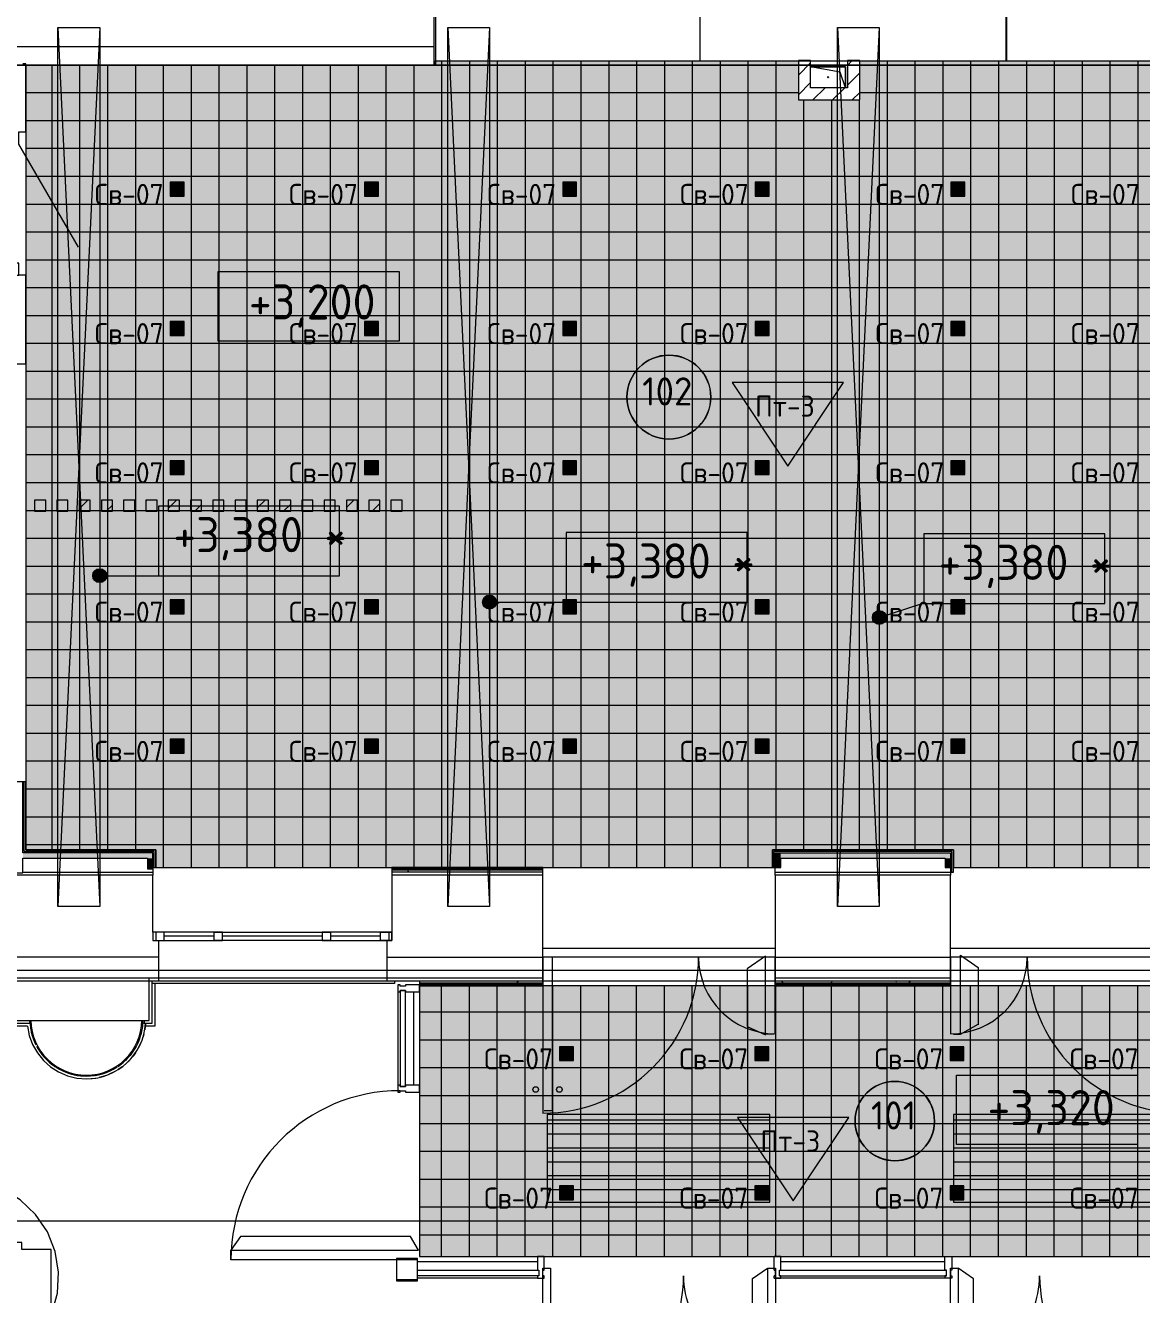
# Model space of a CAD drawing. Header units: millimetres. Extents: x -13069 to 207500, y -71366 to 56785.
# Drawn here: x 137487 to 145505, y 1443 to 10559 of the extents above; entities that cross this region are included whole.
import ezdxf

# ---------------------------------------------------------------- set-up
doc = ezdxf.new("R2010")
doc.units = ezdxf.units.MM
for name, color, linetype, true_color in [('PDF _зоны-номер помещения', 7, 'Continuous', 0xffffff), ('PDF _Ригели', 7, 'Continuous', 0x959595), ('PDF _светильники', 7, 'Continuous', 0xffffff)]:
    doc.layers.add(name, color=color, linetype=linetype, true_color=true_color)
for name, color, linetype in [('PDF _Подложка без мебели', 7, 'Continuous'), ('PDF _Потолки - марка', 7, 'Continuous'), ('PDF _Текст', 7, 'Continuous')]:
    doc.layers.add(name, color=color, linetype=linetype)
doc.layers.add('PDF _Потолки', color=7, linetype='Continuous', lineweight=5, true_color=0x535353)
doc.styles.add('PDF GOST Common', font='GOST_Common.ttf')

msp = doc.modelspace()

# ---------------------------------------------------------------- hatches: boundary and pattern name
at = {"layer": 'PDF _Потолки', "true_color": 0xffffff, "transparency": 33554559}
msp.add_hatch(color=7, dxfattribs=at).paths.add_polyline_path([(140432.121, 10273.342), (140432.121, 10303.543), (143039.024, 10303.543), (143039.024, 10023.043), (143480.021, 10023.043), (143480.021, 10303.543), (146474.62, 10303.543), (146474.62, 10273.342), (148814.024, 10273.342), (148814.024, 4636.645), (148612.223, 4636.645), (148612.223, 4511.645), (144152.623, 4511.645), (144152.623, 4636.645), (142852.421, 4636.645), (142852.421, 4511.645), (138423.423, 4511.645), (138423.423, 4636.645), (137489.521, 4636.645), (137489.521, 10273.342)])
at = {"layer": 'PDF _Ригели', "transparency": 33554559}
for points in [[(138070.622, 6606.442), (138055.921, 6571.041), (138020.622, 6556.442), (137985.221, 6571.041), (137970.622, 6606.442), (137985.221, 6641.842), (138020.622, 6656.442), (138055.921, 6641.842)], [(140870.622, 6417.044), (140855.925, 6381.741), (140820.622, 6367.044), (140785.221, 6381.741), (140770.622, 6417.044), (140785.221, 6452.441), (140820.622, 6467.044), (140855.925, 6452.441)], [(143670.622, 6305.642), (143655.925, 6270.342), (143620.622, 6255.642), (143585.221, 6270.342), (143570.622, 6305.642), (143585.221, 6341.043), (143620.622, 6355.642), (143655.925, 6341.043)]]:
    msp.add_hatch(color=256, dxfattribs=at).paths.add_polyline_path(points)

# ---------------------------------------------------------------- linework, layer by layer
at = {"layer": 'PDF _зоны-номер помещения', "color": 7, "lineweight": 13}
msp.add_lwpolyline([(142410.221, 7889.141, 0.41421658), (142109.019, 8190.341, 0.41415851), (141807.92, 7889.141, 0.41415857), (142109.019, 7587.942, 0.41421644), (142410.221, 7889.141)], format="xyb", dxfattribs=at)
msp.add_lwpolyline([(143731.822, 2974.945, 0.41418321), (143446.623, 2689.739, 0.41431611), (143731.822, 2404.54, 0.41444456), (144017.021, 2689.739, 0.41431168)], format="xyb", close=True, dxfattribs=at)
at = {"layer": 'PDF _зоны-номер помещения', "color": 7, "lineweight": 0}
for centre, radius in [((142109.073, 7889.13), 301.149), ((143731.819, 2689.724), 285.201)]:
    msp.add_circle(centre, radius, dxfattribs=at)
at = {"layer": 'PDF _Подложка без мебели', "lineweight": 18}
for points in [[(144531.62, 10783.541), (142332.023, 10783.541), (142332.023, 10303.543), (144531.62, 10303.543), (144531.62, 10783.541), (144534.623, 10783.541), (144534.623, 10848.541), (142332.121, 10848.541), (142332.121, 10783.541)], [(140432.023, 10783.541), (140432.023, 10273.541), (140422.02, 10273.541), (140422.02, 10403.543), (140422.02, 10783.541)], [(144534.623, 10783.541), (144534.623, 10303.543), (144531.62, 10303.543)], [(140422.02, 10403.543), (134220.021, 10403.543)], [(137867.521, 8965.243), (137439.521, 9706.542), (137439.521, 9793.542), (137489.521, 9793.542), (137489.521, 10283.541), (137469.523, 10283.541)], [(143377.024, 10111.041), (143377.024, 10261.041), (143127.024, 10261.041)], [(137399.522, 8763.543), (137319.523, 8763.543), (137319.523, 8126.843), (137489.521, 8126.843), (137489.521, 8763.543), (137439.521, 8763.543), (137439.521, 8850.543), (137399.522, 8850.543), (137399.522, 8763.543), (137439.521, 8763.543)], [(137712.721, 7137.643), (137723.722, 7148.641)], [(137872.721, 7085.443), (137935.823, 7148.641)], [(138068.022, 7068.643), (138112.721, 7113.342)], [(138352.723, 7141.241), (138360.121, 7148.641)], [(138512.721, 7089.044), (138572.221, 7148.641)], [(138704.423, 7068.643), (138752.723, 7116.943)], [(138992.723, 7144.842), (138996.522, 7148.641)], [(139152.723, 7092.642), (139208.622, 7148.641)], [(139340.821, 7068.643), (139392.723, 7120.541)], [(139632.722, 7148.443), (139632.92, 7148.641)], [(139792.723, 7096.243), (139845.024, 7148.641)], [(139977.22, 7068.643), (140032.719, 7124.142)], [(140189.323, 7068.643), (140192.723, 7072.042)], [(138423.423, 4511.645), (138423.423, 4636.645), (137489.521, 4636.645), (137489.521, 5126.843), (137319.523, 5126.843), (137319.523, 4476.641), (137319.523, 4471.844), (137469.523, 4471.844), (137469.523, 4476.641), (137469.523, 4576.641), (138363.423, 4576.641), (138363.423, 4500.64), (138403.422, 4500.64), (138403.422, 4476.641)], [(138403.422, 4500.64), (138403.422, 4616.644), (137469.523, 4616.644), (137469.523, 5126.843)], [(138412.422, 4511.645), (138412.422, 4625.64), (137478.523, 4625.64), (137478.523, 5126.843)], [(142872.422, 4456.64), (142872.422, 4476.641), (144152.623, 4476.641), (144152.623, 4636.645), (142852.421, 4636.645), (142852.421, 4511.645), (142912.425, 4511.645), (142912.425, 4576.641), (144092.619, 4576.641), (144092.619, 4511.645), (144132.621, 4511.645)], [(144141.624, 4476.641), (144141.624, 4625.64), (142863.42, 4625.64), (142863.42, 4511.645)], [(142872.422, 4476.641), (142872.422, 4511.645), (142872.422, 4616.644), (144132.621, 4616.644), (144132.621, 4456.64)], [(137469.523, 4476.641), (138403.422, 4476.641), (138403.422, 4456.64), (137253.523, 4456.64)], [(138403.422, 4511.645), (138423.423, 4511.645), (140118.425, 4511.645)], [(140083.421, 3986.645), (140083.421, 3866.644), (141202.421, 3866.644), (141202.421, 4456.64), (141202.421, 4511.645), (140118.425, 4511.645), (140118.425, 4456.64)], [(141202.421, 4500.64), (140118.425, 4500.64)], [(141202.421, 4491.644), (140118.425, 4491.644)], [(141202.421, 4476.641), (140118.425, 4476.641)], [(140239.622, 4479.742), (140232.719, 4491.644)], [(138403.422, 4046.643), (138403.422, 3986.645), (138483.421, 3986.645), (138483.421, 4046.643), (138403.422, 4046.643), (138403.422, 4456.64)], [(141202.421, 4456.64), (140118.425, 4456.64), (140118.425, 4046.643), (140038.42, 4046.643), (139678.422, 4046.643), (139618.421, 4046.643), (139618.421, 3986.645), (139678.422, 3986.645), (139618.421, 3986.645), (138903.422, 3986.645), (138903.422, 4046.643), (138843.421, 4046.643), (138483.421, 4046.643), (138403.422, 4046.643), (138403.422, 3986.645), (138483.421, 3986.645), (138843.421, 3986.645), (138843.421, 4046.643), (138903.422, 4046.643), (139618.421, 4046.643), (139678.422, 4046.643), (139678.422, 3986.645), (140038.42, 3986.645), (140118.425, 3986.645), (140038.42, 3986.645), (140038.42, 4046.643), (140118.425, 4046.643), (140118.425, 3986.645), (140118.425, 4046.643)], [(138423.423, 4046.643), (138423.423, 3986.645)], [(138843.421, 4016.644), (138483.421, 4016.644)], [(139618.421, 4016.644), (138903.422, 4016.644)], [(140038.42, 4016.644), (139678.422, 4016.644)], [(140098.423, 4046.643), (140098.423, 3986.645)], [(138443.421, 3986.645), (138443.421, 3866.644), (137218.522, 3866.644)], [(141202.421, 3931.64), (142872.422, 3931.64)], [(144132.621, 3931.64), (145802.623, 3931.64)], [(138443.421, 3866.644), (138443.421, 3696.643), (140083.421, 3696.643), (140318.022, 3696.643), (141202.421, 3696.643), (142872.422, 3696.643), (144132.621, 3696.643), (145802.623, 3696.643), (146438.023, 3696.643), (146937.223, 3696.643), (148577.22, 3696.643), (148664.524, 3696.643), (148664.524, 3411.84), (148683.622, 3411.84)], [(140083.421, 3866.644), (140083.421, 3696.643)], [(140318.022, 3696.643), (140318.022, 3661.645), (141202.421, 3661.645), (141202.421, 3866.644)], [(141212.425, 2766.644), (141272.422, 2766.644), (141272.422, 3866.644)], [(142862.425, 3314.141), (142802.421, 3314.141), (142802.421, 3873.541), (142672.422, 3783.843), (142672.422, 3370.043), (142802.421, 3309.442)], [(142872.422, 3866.644), (142872.422, 3661.645), (144132.621, 3661.645), (144132.621, 3866.644)], [(144152.421, 3314.141), (144202.623, 3314.141), (144202.623, 3880.34), (144331.224, 3791.644), (144331.224, 3381.64)], [(141202.421, 3716.644), (140083.421, 3716.644), (138443.421, 3716.644), (137366.322, 3716.644), (137218.522, 3716.644), (135578.523, 3716.644), (135577.522, 3716.644), (134413.52, 3716.644), (132773.521, 3716.644), (132772.523, 3716.644), (131618.522, 3716.644), (129958.522, 3716.644), (129957.521, 3716.644), (128848.521, 3716.644), (127208.522, 3716.644), (127207.521, 3716.644), (126807.621, 3716.644)], [(137501.921, 3371.844), (137346.321, 3371.844), (137346.321, 3666.644)], [(137386.323, 3696.643), (138377.021, 3696.643), (138397.023, 3696.643), (138443.421, 3696.643)], [(138340.123, 3411.84), (138340.123, 3391.845), (138397.023, 3391.845), (138397.023, 3696.643)], [(138417.021, 3676.641), (138417.021, 3371.844), (138347.822, 3371.844)], [(140137.022, 3696.643), (140137.022, 3676.641), (138397.023, 3676.641)], [(140161.021, 3617.84), (140178.019, 3617.84), (140178.019, 3627.844), (140218.022, 3627.844), (140178.019, 3627.844), (140178.019, 2937.841), (140218.022, 2937.841), (140218.022, 3627.844), (140218.022, 3617.84), (140318.022, 3617.84), (140318.022, 3667.84), (140218.022, 3667.84), (140218.022, 3657.842), (140178.019, 3657.842), (140178.019, 3667.84), (140161.021, 3667.84), (140161.021, 3617.84), (140161.021, 2947.845), (140161.021, 2897.845), (140178.019, 2897.845), (140178.019, 2907.842), (140218.022, 2907.842), (140218.022, 2897.845), (140318.022, 2897.845), (140318.022, 2947.845), (140218.022, 2947.845), (140218.022, 2937.841), (140178.019, 2937.841), (140178.019, 2947.845), (140161.021, 2947.845)], [(140318.022, 3681.64), (141202.421, 3681.64)], [(140318.022, 3672.644), (141202.421, 3672.644)], [(141025.419, 3696.643), (141016.819, 3681.64)], [(144132.621, 3716.644), (142872.422, 3716.644)], [(142872.422, 3681.64), (144132.621, 3681.64)], [(142872.422, 3672.644), (144132.621, 3672.644)], [(142927.323, 3685.144), (142920.719, 3696.643)], [(142927.323, 3685.144), (142927.323, 3685.144)], [(143281.419, 3681.64), (143276.121, 3690.643)], [(143746.421, 3688.842), (143742.021, 3696.643)], [(143841.124, 3696.643), (143832.42, 3681.64)], [(140278.019, 2947.845), (140278.019, 3617.84)], [(140318.022, 3617.84), (140318.022, 2947.845)], [(144202.623, 3314.141), (144331.224, 3385.443)], [(137501.921, 3371.643), (137515.022, 3304.04), (137538.923, 3239.343), (137572.923, 3179.241), (137616.221, 3125.543), (137667.521, 3079.443), (137725.721, 3042.34), (137789.122, 3015.045), (137856.123, 2998.443), (137924.922, 2992.84), (137993.721, 2998.443)], [(138337.123, 3312.841), (138334.822, 3304.04), (138326.222, 3276.843)], [(138314.222, 3246.545), (138310.923, 3239.343), (138297.322, 3212.542)], [(138237.522, 3129.644), (138233.622, 3125.543), (138209.721, 3102.142)], [(138280.723, 3184.942), (138276.921, 3179.241), (138258.223, 3153.845)], [(138062.822, 3015.74), (138060.621, 3015.045), (138017.723, 3003.045)], [(138127.021, 3043.945), (138124.021, 3042.34), (138089.021, 3025.744)], [(138185.823, 3082.244), (138182.222, 3079.443), (138152.922, 3059.143)], [(140318.022, 2897.845), (140318.022, 1717.84), (141164.219, 1717.84)], [(141233.622, 2697.845), (142833.622, 2697.845)], [(144152.623, 2697.845), (145752.623, 2697.845)], [(141233.622, 2597.845), (142833.622, 2597.845)], [(144152.623, 2597.845), (145752.623, 2597.845)], [(141233.622, 2497.845), (142833.622, 2497.845)], [(144152.623, 2497.845), (145752.623, 2497.845)], [(141233.622, 2397.845), (142833.622, 2397.845)], [(144152.623, 2397.845), (145752.623, 2397.845)], [(141233.622, 2297.845), (142833.622, 2297.845)], [(144152.623, 2297.845), (145752.623, 2297.845)], [(141233.622, 2197.845), (142833.622, 2197.845)], [(144152.623, 2197.845), (145752.623, 2197.845)], [(140178.019, 1692.84), (138963.023, 1692.84), (138963.023, 1762.841), (140309.922, 1762.841), (140252.922, 1861.541), (139031.123, 1861.541), (138963.023, 1762.841)], [(141164.219, 1560.839), (141214.219, 1560.839), (141214.219, 1577.844), (141204.222, 1577.844), (141204.222, 1617.84), (141214.219, 1617.84), (141214.219, 1717.84), (141164.219, 1717.84), (141164.219, 1617.84), (141174.223, 1617.84), (141174.223, 1577.844), (141164.219, 1577.844), (140303.019, 1577.844), (140303.019, 1617.84), (141164.219, 1617.84)], [(141164.219, 1677.844), (140303.019, 1677.844)], [(141153.019, 1717.84), (142803.019, 1717.84)], [(142874.223, 1577.844), (142864.219, 1577.844), (142874.223, 1577.844), (142874.223, 1617.84), (142864.219, 1617.84), (142864.219, 1717.84), (144092.124, 1717.84)], [(142904.222, 1577.844), (142904.222, 1617.84), (144102.122, 1617.84), (144092.124, 1617.84), (144092.124, 1717.84), (144142.124, 1717.84), (144142.124, 1617.84), (144132.121, 1617.84), (144132.121, 1577.844), (144142.124, 1577.844), (144142.124, 1560.839), (144092.124, 1560.839), (142864.219, 1560.839), (142864.219, 1577.844)], [(142904.222, 1617.84), (142914.219, 1617.84), (142914.219, 1717.84), (142864.219, 1717.84)], [(144092.124, 1677.844), (142914.219, 1677.844)], [(143953.019, 1717.84), (145603.019, 1717.84)], [(141164.219, 1577.844), (141164.219, 1560.839), (140303.019, 1560.839)], [(142864.219, 1560.839), (142914.219, 1560.839), (142914.219, 1577.844), (142904.222, 1577.844), (144102.122, 1577.844), (144102.122, 1617.84)], [(142864.219, 1617.84), (142874.223, 1617.84)], [(144102.122, 1577.844), (144092.124, 1577.844), (144092.124, 1560.839)], [(144295.921, 1047.845), (144295.921, 1557.842), (144187.12, 1632.842)]]:
    msp.add_lwpolyline(points, dxfattribs=at)
for points in [[(107330.522, 10273.342, -0.41418881), (106930.522, 9873.342, -0.41428191), (106530.522, 10273.342, -0.4142791), (106930.522, 10673.342, -0.414186), (107330.522, 10273.342), (174981.919, 10273.342), (108862.323, 10273.342)], [(107330.522, 3773.339, -0.414186), (106930.522, 3373.339, -0.4142791), (106530.522, 3773.339, -0.41428472), (106930.522, 4173.339, -0.41419163), (107330.522, 3773.339), (169026.622, 3773.339)], [(137366.322, 3716.644), (137366.322, 3391.845), (137520.222, 3391.845, -0.01134737), (137519.422, 3411.84, 0.02513406), (137522.023, 3372.741)], [(137520.222, 3391.845, 0.05862725), (137537.623, 3298.144, 0.040516), (137562.422, 3236.541)], [(137526.02, 3411.84, 0.40944962), (137924.922, 3019.439, 0.40950229), (138323.722, 3411.84)], [(137924.922, 2992.84, 0.39599131), (138349.623, 3391.845, -0.01146902), (138347.822, 3371.643), (138344.023, 3344.842)], [(138340.123, 3391.845), (138329.521, 3391.845, -0.05779388), (138312.321, 3298.443, -0.12965956), (138202.522, 3122.741)], [(137567.323, 3227.142, 0.0432065), (137605.723, 3168.243, 0.04125102), (137652.122, 3118.243, 0.03363172), (137697.621, 3082.44, 0.04068207), (137756.523, 3049.444, 0.10740407), (137924.922, 3012.841, 0.14730314), (138148.423, 3080.041)], [(107330.522, 1973.339, -0.414186), (106930.522, 1573.339, -0.4142791), (106530.522, 1973.339, -0.41428472), (106930.522, 2373.339, -0.41419163), (107330.522, 1973.339), (169345.121, 1973.339)], [(141204.222, 567.84, 0.41420788), (142214.219, 1577.844, 0.4142567), (142854.222, 937.841, 0.00726365), (142874.223, 938.14), (142818.022, 937.841), (142709.721, 1016.54), (142709.721, 1558.642), (142818.522, 1633.642)], [(144132.121, 937.841, 0.41426027), (144772.123, 1577.844, 0.41420788), (145782.121, 567.84, 0.00755124), (145802.122, 568.041), (145747.123, 568.041)]]:
    msp.add_lwpolyline(points, format="xyb", dxfattribs=at)
for points in [[(143127.024, 10306.042), (143039.024, 10306.042), (143039.024, 10023.043), (143480.021, 10023.043), (143480.021, 10306.042), (143392.021, 10306.042), (143392.021, 10111.041), (143127.024, 10111.041)], [(143339.524, 10223.541), (143127.024, 10261.041), (143377.024, 10261.041), (143377.024, 10111.041)], [(137632.722, 7148.641), (137552.723, 7148.641), (137552.723, 7068.643), (137632.722, 7068.643)], [(137792.723, 7148.641), (137712.721, 7148.641), (137712.721, 7068.643), (137792.723, 7068.643)], [(137952.723, 7148.641), (137872.721, 7148.641), (137872.721, 7068.643), (137952.723, 7068.643)], [(138112.721, 7148.641), (138032.722, 7148.641), (138032.722, 7068.643), (138112.721, 7068.643)], [(138272.721, 7148.641), (138192.723, 7148.641), (138192.723, 7068.643), (138272.721, 7068.643)], [(138432.722, 7148.641), (138352.723, 7148.641), (138352.723, 7068.643), (138432.722, 7068.643)], [(138592.723, 7148.641), (138512.721, 7148.641), (138512.721, 7068.643), (138592.723, 7068.643)], [(138752.723, 7148.641), (138672.721, 7148.641), (138672.721, 7068.643), (138752.723, 7068.643)], [(138912.721, 7148.641), (138832.722, 7148.641), (138832.722, 7068.643), (138912.721, 7068.643)], [(139072.721, 7148.641), (138992.723, 7148.641), (138992.723, 7068.643), (139072.721, 7068.643)], [(139232.722, 7148.641), (139152.723, 7148.641), (139152.723, 7068.643), (139232.722, 7068.643)], [(139392.723, 7148.641), (139312.721, 7148.641), (139312.721, 7068.643), (139392.723, 7068.643)], [(139552.723, 7148.641), (139472.721, 7148.641), (139472.721, 7068.643), (139552.723, 7068.643)], [(139712.721, 7148.641), (139632.722, 7148.641), (139632.722, 7068.643), (139712.721, 7068.643)], [(139872.721, 7148.641), (139792.723, 7148.641), (139792.723, 7068.643), (139872.721, 7068.643)], [(140032.719, 7148.641), (139952.72, 7148.641), (139952.72, 7068.643), (140032.719, 7068.643)], [(140192.723, 7148.641), (140112.724, 7148.641), (140112.724, 7068.643), (140192.723, 7068.643)], [(142872.422, 4456.64), (142872.422, 3866.644), (144132.621, 3866.644), (144132.621, 4456.64)], [(138903.422, 3986.645), (138843.421, 3986.645)], [(138377.021, 3716.845), (137386.323, 3716.845), (137386.323, 3411.84), (137526.02, 3411.84), (138323.722, 3411.84), (138377.021, 3411.84)], [(142833.622, 2736.144), (141233.622, 2736.144), (141233.622, 2106.14), (142833.622, 2106.14)], [(145752.623, 2736.144), (144152.623, 2736.144), (144152.623, 2106.14), (145752.623, 2106.14)], [(140153.019, 1552.844), (140303.019, 1552.844), (140303.019, 1702.844), (140153.019, 1702.844)], [(140153.019, 1692.84), (140153.019, 1542.84), (140303.019, 1542.84), (140303.019, 1692.84)], [(141204.222, 567.84), (141204.222, 1632.842), (141259.22, 1632.842), (141259.22, 567.84)], [(142819.224, 1632.842), (142874.223, 1632.842), (142874.223, 938.14), (142819.224, 938.14)], [(144132.121, 937.841), (144132.121, 1632.842), (144187.12, 1632.842), (144187.12, 937.841)]]:
    msp.add_lwpolyline(points, close=True, dxfattribs=at)
at = {"layer": 'PDF _Подложка без мебели', "color": 250, "lineweight": 18, "true_color": 0x353535}
for points in [[(143392.021, 10271.343), (143424.321, 10303.543)], [(143039.024, 10201.141), (143127.024, 10289.141)], [(143392.021, 10129.943), (143480.021, 10217.941)], [(143039.024, 10059.741), (143127.024, 10147.741)], [(143143.724, 10023.043), (143231.724, 10111.041)], [(143285.124, 10023.043), (143373.124, 10111.041)], [(143426.524, 10023.043), (143480.021, 10076.544)]]:
    msp.add_lwpolyline(points, dxfattribs=at)
at = {"layer": 'PDF _Подложка без мебели', "lineweight": 18}
for points in [[(143254.521, 10186.041, 0.41985991), (143252.024, 10188.543, 0.42027159), (143249.522, 10186.041, 0.42007359), (143252.024, 10183.541, 0.4196624)], [(142322.422, 3866.644, 0.41420537), (142872.422, 3316.644), (142872.422, 3866.644), (141202.421, 3866.644), (141202.421, 2746.643, 0.41424297)], [(144682.621, 3866.644, 0.41424297), (145802.623, 2746.643), (145802.623, 3866.644), (144132.621, 3866.644), (144132.621, 3316.644, 0.41420537)]]:
    msp.add_lwpolyline(points, format="xyb", close=True, dxfattribs=at)
at = {"layer": 'PDF _Подложка без мебели', "color": 251, "lineweight": 18, "true_color": 0x4c4c4c}
msp.add_lwpolyline([(137677.021, 1307.745), (137717.421, 1453.643), (137725.523, 1604.742), (137701.02, 1754.04), (137645.021, 1894.641), (137560.023, 2019.842), (137450.123, 2123.944), (137320.521, 2201.94), (137177.021, 2250.244), (137026.622, 2266.644), (136887.422, 2252.642), (136753.822, 2211.242), (136631.123, 2144.244), (136524.223, 2054.04), (136437.321, 1944.439), (136374.021, 1819.842)], dxfattribs=at)
at = {"layer": 'PDF _Подложка без мебели', "color": 250, "lineweight": 18, "true_color": 0x252525}
msp.add_lwpolyline([(136701.222, 1366.644), (136701.222, 1266.644), (137212.422, 1266.644), (137212.422, 1316.644), (137462.422, 1316.644), (137462.422, 1366.644), (137672.422, 1366.644), (137672.422, 1766.644), (137462.422, 1766.644), (137462.422, 1816.644), (137212.422, 1816.644), (137212.422, 1866.644), (136701.222, 1866.644), (136701.222, 1766.644), (136831.221, 1766.644), (136831.221, 1366.644)], close=True, dxfattribs=at)
at = {"layer": 'PDF _Подложка без мебели', "lineweight": 18}
for centre in [(141152.492, 2916.514), (141322.494, 2916.514)]:
    msp.add_circle(centre, 19.93, dxfattribs=at)
for centre, radius, start, end in [((137939.505, 3417.225), 390.855, 353.4649845, 359.2106843), ((137965.283, 3428.222), 447.047, 191.8861941, 195.6082539), ((137884.628, 3428.204), 446.978, 344.3916493, 348.114286), ((137916.606, 3415.539), 396.812, 201.0294137, 205.2550413), ((137914.784, 3411.452), 393.259, 210.148607, 214.4050734), ((137933.912, 3412.219), 394.639, 325.5971121, 329.8389253), ((137881.776, 3436.002), 452.098, 335.1820103, 338.8858474), ((137919.648, 3415.108), 399.449, 219.7019487, 223.8576877), ((137936.978, 3435.505), 426.423, 229.2134909, 233.0457192), ((137928.905, 3413.627), 399.332, 304.0193125, 313.0144086), ((137912.866, 3435.503), 426.42, 306.9544016, 310.7866405), ((137930.76, 3413.173), 397.702, 316.2868931, 320.4512311), ((137943.054, 3451.936), 443.71, 238.5914732, 242.1722164), ((137907.329, 3371.549), 355.545, 247.5963656, 251.7731496), ((137923.031, 3414.144), 401.05, 257.8061706, 260.9030419), ((137933.08, 3380.217), 366.543, 278.9529004, 282.3409152), ((137942.52, 3371.533), 355.528, 288.226666, 292.4036653), ((137924.855, 3418.551), 405.754, 297.772865, 301.675958), ((140178.056, 1692.809), 1215.033, 90.0017415, 179.9985461)]:
    msp.add_arc(centre, radius, start, end, dxfattribs=at)
for points in [[(143249.522, 10186.041), (143249.522, 10187.142), (143250.322, 10188.143), (143251.42, 10188.442)], [(143252.024, 10183.541), (143251.121, 10183.541), (143250.322, 10183.941), (143249.925, 10184.741)], [(143252.72, 10188.442), (143253.819, 10188.143), (143254.521, 10187.142), (143254.521, 10186.041)], [(143254.521, 10186.041), (143254.521, 10185.543), (143254.423, 10185.144), (143254.222, 10184.741)]]:
    msp.add_open_spline(points, degree=3, dxfattribs=at)
at = {"layer": 'PDF _Подложка без мебели', "lineweight": 0, "transparency": 33554559}
for points in [[(137469.523, 4616.644), (138402.421, 4616.644), (137469.523, 4576.641), (138403.422, 4576.641)], [(138363.423, 4500.64), (138363.423, 4576.641), (138403.422, 4500.64), (138402.421, 4576.641)], [(142912.425, 4511.645), (142872.422, 4511.645), (142912.425, 4616.644), (142872.422, 4616.644)], [(142912.425, 4616.644), (144132.621, 4616.644), (142912.425, 4576.641), (144132.621, 4576.641)], [(144092.619, 4511.645), (144092.619, 4576.641), (144132.621, 4511.645), (144132.621, 4576.641)]]:
    msp.add_solid(points, dxfattribs=at)
at = {"layer": 'PDF _Потолки', "color": 7, "lineweight": 13}
for points in [[(143039.024, 10273.342), (140432.121, 10273.342), (137489.521, 10273.342), (140432.121, 10273.342), (140432.121, 10303.543), (143039.024, 10303.543), (143039.024, 10023.043), (143480.021, 10023.043), (143480.021, 10303.543), (146474.62, 10303.543), (146474.62, 10273.342), (148814.024, 10273.342)], [(140476.622, 10303.543), (140476.622, 4511.645)], [(140676.622, 10303.543), (140676.622, 4511.645)], [(140876.622, 10303.543), (140876.622, 4511.645)], [(141076.622, 10303.543), (141076.622, 4511.645)], [(141276.622, 10303.543), (141276.622, 4511.645)], [(141476.622, 10303.543), (141476.622, 4511.645)], [(141676.622, 10303.543), (141676.622, 4511.645)], [(141876.622, 10303.543), (141876.622, 4511.645)], [(142076.622, 10303.543), (142076.622, 4511.645)], [(142276.622, 10303.543), (142276.622, 4511.645)], [(142476.622, 10303.543), (142476.622, 4511.645)], [(142676.622, 10303.543), (142676.622, 4511.645)], [(142876.622, 10303.543), (142876.622, 4636.645)], [(143676.622, 10303.543), (143676.622, 4636.645)], [(143876.622, 10303.543), (143876.622, 4636.645)], [(144076.622, 10303.543), (144076.622, 4636.645)], [(144276.622, 10303.543), (144276.622, 4511.645)], [(144476.622, 10303.543), (144476.622, 4511.645)], [(144676.622, 10303.543), (144676.622, 4511.645)], [(144876.622, 10303.543), (144876.622, 4511.645)], [(145076.622, 10303.543), (145076.622, 4511.645)], [(145276.622, 10303.543), (145276.622, 4511.645)], [(145476.622, 10303.543), (145476.622, 4511.645)], [(137489.521, 10273.342), (137489.521, 4636.645), (138423.423, 4636.645), (138423.423, 4511.645), (142852.421, 4511.645), (142852.421, 4636.645), (144152.623, 4636.645), (144152.623, 4511.645), (148612.223, 4511.645), (148612.223, 4636.645), (148814.024, 4636.645), (148814.024, 10273.342), (146474.62, 10273.342), (143480.021, 10273.342)], [(137676.622, 10273.342), (137676.622, 4636.645)], [(137876.622, 10273.342), (137876.622, 4636.645)], [(138076.622, 10273.342), (138076.622, 4636.645)], [(138276.622, 10273.342), (138276.622, 4636.645)], [(138476.622, 10273.342), (138476.622, 4511.645)], [(138676.622, 10273.342), (138676.622, 4511.645)], [(138876.622, 10273.342), (138876.622, 4511.645)], [(139076.622, 10273.342), (139076.622, 4511.645)], [(139276.622, 10273.342), (139276.622, 4511.645)], [(139476.622, 10273.342), (139476.622, 4511.645)], [(139676.622, 10273.342), (139676.622, 4511.645)], [(139876.622, 10273.342), (139876.622, 4511.645)], [(140076.622, 10273.342), (140076.622, 4511.645)], [(140276.622, 10273.342), (140276.622, 4511.645)], [(143039.024, 10073.342), (137489.521, 10073.342)], [(148814.024, 10073.342), (143480.021, 10073.342)], [(143076.622, 10023.043), (143076.622, 4636.645)], [(143276.622, 10023.043), (143276.622, 4636.645)], [(143476.622, 10023.043), (143476.622, 4636.645)], [(148814.024, 9873.342), (137489.521, 9873.342)], [(148814.024, 9673.342), (137489.521, 9673.342)], [(148814.024, 9473.342), (137489.521, 9473.342)], [(148814.024, 9273.342), (137489.521, 9273.342)], [(148814.024, 9073.342), (137489.521, 9073.342)], [(148814.024, 8873.342), (137489.521, 8873.342)], [(148814.024, 8673.342), (137489.521, 8673.342)], [(148814.024, 8473.342), (137489.521, 8473.342)], [(148814.024, 8273.342), (137489.521, 8273.342)], [(148814.024, 8073.342), (137489.521, 8073.342)], [(148814.024, 7873.342), (137489.521, 7873.342)], [(148814.024, 7673.342), (137489.521, 7673.342)], [(148814.024, 7473.342), (137489.521, 7473.342)], [(148814.024, 7273.342), (137489.521, 7273.342)], [(148814.024, 7073.342), (137489.521, 7073.342)], [(148814.024, 6873.342), (137489.521, 6873.342)], [(148814.024, 6673.342), (137489.521, 6673.342)], [(148814.024, 6473.342), (137489.521, 6473.342)], [(148814.024, 6273.342), (137489.521, 6273.342)], [(148814.024, 6073.339), (137489.521, 6073.339)], [(148814.024, 5873.339), (137489.521, 5873.339)], [(148814.024, 5673.339), (137489.521, 5673.339)], [(148814.024, 5473.339), (137489.521, 5473.339)], [(148814.024, 5273.339), (137489.521, 5273.339)], [(148814.024, 5073.339), (137489.521, 5073.339)], [(148814.024, 4873.339), (137489.521, 4873.339)], [(148814.024, 4673.339), (137489.521, 4673.339)], [(140476.622, 1717.84), (140476.622, 3661.645)], [(140676.622, 1717.84), (140676.622, 3661.645)], [(140876.622, 1717.84), (140876.622, 3661.645)], [(141076.622, 1717.84), (141076.622, 3661.645)], [(141276.622, 1717.84), (141276.622, 3661.645)], [(141476.622, 1717.84), (141476.622, 3661.645)], [(141676.622, 1717.84), (141676.622, 3661.645)], [(141876.622, 1717.84), (141876.622, 3661.645)], [(142076.622, 1717.84), (142076.622, 3661.645)], [(142276.622, 1717.84), (142276.622, 3661.645)], [(142476.622, 1717.84), (142476.622, 3661.645)], [(142676.622, 1717.84), (142676.622, 3661.645)], [(142876.622, 1717.84), (142876.622, 3661.645)], [(143076.622, 1717.84), (143076.622, 3661.645)], [(143276.622, 1717.84), (143276.622, 3661.645)], [(143476.622, 1717.84), (143476.622, 3661.645)], [(143676.622, 1717.84), (143676.622, 3661.645)], [(143876.622, 1717.84), (143876.622, 3661.645)], [(144076.622, 1717.84), (144076.622, 3661.645)], [(144276.622, 1717.84), (144276.622, 3661.645)], [(144476.622, 1717.84), (144476.622, 3661.645)], [(144676.622, 1717.84), (144676.622, 3661.645)], [(144876.622, 1717.84), (144876.622, 3661.645)], [(145076.622, 1717.84), (145076.622, 3661.645)], [(145276.622, 1717.84), (145276.622, 3661.645)], [(145476.622, 1717.84), (145476.622, 3661.645)], [(140318.022, 3473.339), (146438.023, 3473.339)], [(140318.022, 3273.339), (146438.023, 3273.339)], [(140318.022, 3073.339), (146438.023, 3073.339)], [(140318.022, 2873.339), (146438.023, 2873.339)], [(140318.022, 2673.339), (146438.023, 2673.339)], [(140318.022, 2473.339), (146438.023, 2473.339)], [(140318.022, 2273.339), (146438.023, 2273.339)], [(140318.022, 2073.339), (146438.023, 2073.339)], [(140318.022, 1873.339), (146438.023, 1873.339)]]:
    msp.add_lwpolyline(points, dxfattribs=at)
msp.add_lwpolyline([(146438.023, 3661.645), (140318.022, 3661.645), (140318.022, 1717.84), (146438.023, 1717.84)], close=True, dxfattribs=at)
at = {"layer": 'PDF _Потолки', "color": 7, "lineweight": 0, "true_color": 0xffffff, "transparency": 33554559}
msp.add_solid([(146438.023, 3661.645), (146438.023, 1717.84), (140318.022, 3661.645), (140318.022, 1717.84)], dxfattribs=at)
at = {"layer": 'PDF _Потолки - марка', "lineweight": 13}
for points in [[(143362.919, 7993.441), (142562.919, 7993.441), (142962.919, 7393.441)], [(143401.719, 2716.143), (142601.719, 2716.143), (143001.719, 2116.143)]]:
    msp.add_lwpolyline(points, close=True, dxfattribs=at)
at = {"layer": 'PDF _Потолки - марка', "color": 7, "lineweight": 0, "true_color": 0xffffff, "transparency": 33554559}
for points in [[(143362.919, 7993.441), (142562.919, 7993.441), (142962.919, 7393.441)], [(143401.719, 2716.143), (142601.719, 2716.143), (143001.719, 2116.143)]]:
    msp.add_solid(points, dxfattribs=at)
at = {"layer": 'PDF _Ригели', "lineweight": 18}
for points in [[(137720.622, 10543.542), (138020.622, 10543.542), (138020.622, 4231.842), (137720.622, 4231.842)], [(140520.622, 10543.542), (140820.622, 10543.542), (140820.622, 4231.842), (140520.622, 4231.842)], [(143320.622, 10543.542), (143620.622, 10543.542), (143620.622, 4231.842), (143320.622, 4231.842)], [(138870.723, 8291.842), (138870.723, 8791.842), (140170.719, 8791.842), (140170.719, 8291.842)], [(139743.321, 6606.442), (139743.321, 7106.442), (138443.321, 7106.442), (138443.321, 6606.442)], [(142672.221, 6417.044), (142672.221, 6917.044), (141372.221, 6917.044), (141372.221, 6417.044)], [(145240.824, 6407.144), (145240.824, 6907.144), (143940.824, 6907.144), (143940.824, 6407.144)], [(144176.023, 2520.44), (144176.023, 3020.44), (145476.023, 3020.44), (145476.023, 2520.44)]]:
    msp.add_lwpolyline(points, close=True, dxfattribs=at)
for points in [[(138020.622, 10543.542), (137720.622, 4231.842)], [(137720.622, 10543.542), (138020.622, 4231.842)], [(140820.622, 10543.542), (140520.622, 4231.842)], [(140520.622, 10543.542), (140820.622, 4231.842)], [(143620.622, 10543.542), (143320.622, 4231.842)], [(143320.622, 10543.542), (143620.622, 4231.842)], [(138020.622, 6606.442), (138311.421, 6606.442), (139093.321, 6606.442)], [(140820.622, 6417.044), (141250.224, 6417.044), (142022.221, 6417.044)], [(143620.622, 6305.642), (143929.423, 6407.144), (144590.824, 6407.144)]]:
    msp.add_lwpolyline(points, dxfattribs=at)
at = {"layer": 'PDF _Ригели', "color": 7, "lineweight": 18}
for points in [[(108736.521, 10273.342), (174981.919, 10273.342)], [(108736.521, 3773.339), (161247.02, 3773.339)], [(108736.521, 1973.339), (169279.319, 1973.339)]]:
    msp.add_lwpolyline(points, dxfattribs=at)
at = {"layer": 'PDF _Ригели', "lineweight": 18}
for centre, radius in [((138020.604, 6606.424), 50.018), ((140820.666, 6417.088), 49.956), ((143620.668, 6305.688), 49.954)]:
    msp.add_circle(centre, radius, dxfattribs=at)
at = {"layer": 'PDF _светильники', "color": 7, "lineweight": 13}
for points in [[(138526.921, 9332.144), (138626.921, 9332.144), (138626.921, 9432.144), (138526.921, 9432.144)], [(139922.221, 9332.144), (140022.221, 9332.144), (140022.221, 9432.144), (139922.221, 9432.144)], [(141346.519, 9332.144), (141446.519, 9332.144), (141446.519, 9432.144), (141346.519, 9432.144)], [(142729.924, 9332.144), (142829.924, 9332.144), (142829.924, 9432.144), (142729.924, 9432.144)], [(144134.422, 9332.144), (144234.422, 9332.144), (144234.422, 9432.144), (144134.422, 9432.144)], [(138526.921, 8332.144), (138626.921, 8332.144), (138626.921, 8432.144), (138526.921, 8432.144)], [(139922.221, 8332.144), (140022.221, 8332.144), (140022.221, 8432.144), (139922.221, 8432.144)], [(141346.519, 8332.144), (141446.519, 8332.144), (141446.519, 8432.144), (141346.519, 8432.144)], [(142729.924, 8332.144), (142829.924, 8332.144), (142829.924, 8432.144), (142729.924, 8432.144)], [(144134.422, 8332.144), (144234.422, 8332.144), (144234.422, 8432.144), (144134.422, 8432.144)], [(138526.921, 7332.144), (138626.921, 7332.144), (138626.921, 7432.144), (138526.921, 7432.144)], [(139922.221, 7332.144), (140022.221, 7332.144), (140022.221, 7432.144), (139922.221, 7432.144)], [(141346.519, 7332.144), (141446.519, 7332.144), (141446.519, 7432.144), (141346.519, 7432.144)], [(142729.924, 7332.144), (142829.924, 7332.144), (142829.924, 7432.144), (142729.924, 7432.144)], [(144134.422, 7332.144), (144234.422, 7332.144), (144234.422, 7432.144), (144134.422, 7432.144)], [(138526.921, 6332.144), (138626.921, 6332.144), (138626.921, 6432.144), (138526.921, 6432.144)], [(139922.221, 6332.144), (140022.221, 6332.144), (140022.221, 6432.144), (139922.221, 6432.144)], [(141346.519, 6332.144), (141446.519, 6332.144), (141446.519, 6432.144), (141346.519, 6432.144)], [(142729.924, 6332.144), (142829.924, 6332.144), (142829.924, 6432.144), (142729.924, 6432.144)], [(144134.422, 6332.144), (144234.422, 6332.144), (144234.422, 6432.144), (144134.422, 6432.144)], [(138526.921, 5332.141), (138626.921, 5332.141), (138626.921, 5432.141), (138526.921, 5432.141)], [(139922.221, 5332.141), (140022.221, 5332.141), (140022.221, 5432.141), (139922.221, 5432.141)], [(141346.519, 5332.141), (141446.519, 5332.141), (141446.519, 5432.141), (141346.519, 5432.141)], [(142729.924, 5332.141), (142829.924, 5332.141), (142829.924, 5432.141), (142729.924, 5432.141)], [(144134.422, 5332.141), (144234.422, 5332.141), (144234.422, 5432.141), (144134.422, 5432.141)], [(141324.119, 3123.541), (141424.119, 3123.541), (141424.119, 3223.541), (141324.119, 3223.541)], [(142726.322, 3123.541), (142826.322, 3123.541), (142826.322, 3223.541), (142726.322, 3223.541)], [(144128.52, 3123.541), (144228.52, 3123.541), (144228.52, 3223.541), (144128.52, 3223.541)], [(141324.119, 2123.944), (141424.119, 2123.944), (141424.119, 2223.944), (141324.119, 2223.944)], [(142726.322, 2123.944), (142826.322, 2123.944), (142826.322, 2223.944), (142726.322, 2223.944)], [(144128.52, 2123.944), (144228.52, 2123.944), (144228.52, 2223.944), (144128.52, 2223.944)]]:
    msp.add_lwpolyline(points, close=True, dxfattribs=at)
for points in [[(138560.221, 9332.144), (138560.221, 9432.144)], [(138593.522, 9365.441), (138593.522, 9398.742), (138560.221, 9398.742), (138560.221, 9365.441), (138593.522, 9365.441), (138560.221, 9365.441)], [(138560.221, 9398.742), (138593.522, 9398.742)], [(138593.522, 9332.144), (138593.522, 9432.144)], [(139955.522, 9332.144), (139955.522, 9432.144)], [(139988.92, 9365.441), (139988.92, 9398.742), (139955.522, 9398.742), (139955.522, 9365.441), (139988.92, 9365.441), (139955.522, 9365.441)], [(139955.522, 9398.742), (139988.92, 9398.742)], [(139988.92, 9332.144), (139988.92, 9432.144)], [(141379.924, 9332.144), (141379.924, 9432.144)], [(141413.224, 9365.441), (141413.224, 9398.742), (141379.924, 9398.742), (141379.924, 9365.441), (141413.224, 9365.441), (141379.924, 9365.441)], [(141379.924, 9398.742), (141413.224, 9398.742)], [(141413.224, 9332.144), (141413.224, 9432.144)], [(142763.224, 9332.144), (142763.224, 9432.144)], [(142796.623, 9365.441), (142796.623, 9398.742), (142763.224, 9398.742), (142763.224, 9365.441), (142796.623, 9365.441), (142763.224, 9365.441)], [(142763.224, 9398.742), (142796.623, 9398.742)], [(142796.623, 9332.144), (142796.623, 9432.144)], [(144167.82, 9332.144), (144167.82, 9432.144)], [(144201.121, 9365.441), (144201.121, 9398.742), (144167.82, 9398.742), (144167.82, 9365.441), (144201.121, 9365.441), (144167.82, 9365.441)], [(144167.82, 9398.742), (144201.121, 9398.742)], [(144201.121, 9332.144), (144201.121, 9432.144)], [(138560.221, 8332.144), (138560.221, 8432.144)], [(138593.522, 8365.441), (138593.522, 8398.742), (138560.221, 8398.742), (138560.221, 8365.441), (138593.522, 8365.441), (138560.221, 8365.441)], [(138560.221, 8398.742), (138593.522, 8398.742)], [(138593.522, 8332.144), (138593.522, 8432.144)], [(139955.522, 8332.144), (139955.522, 8432.144)], [(139988.92, 8365.441), (139988.92, 8398.742), (139955.522, 8398.742), (139955.522, 8365.441), (139988.92, 8365.441), (139955.522, 8365.441)], [(139955.522, 8398.742), (139988.92, 8398.742)], [(139988.92, 8332.144), (139988.92, 8432.144)], [(141379.924, 8332.144), (141379.924, 8432.144)], [(141413.224, 8365.441), (141413.224, 8398.742), (141379.924, 8398.742), (141379.924, 8365.441), (141413.224, 8365.441), (141379.924, 8365.441)], [(141379.924, 8398.742), (141413.224, 8398.742)], [(141413.224, 8332.144), (141413.224, 8432.144)], [(142763.224, 8332.144), (142763.224, 8432.144)], [(142796.623, 8365.441), (142796.623, 8398.742), (142763.224, 8398.742), (142763.224, 8365.441), (142796.623, 8365.441), (142763.224, 8365.441)], [(142763.224, 8398.742), (142796.623, 8398.742)], [(142796.623, 8332.144), (142796.623, 8432.144)], [(144167.82, 8332.144), (144167.82, 8432.144)], [(144201.121, 8365.441), (144201.121, 8398.742), (144167.82, 8398.742), (144167.82, 8365.441), (144201.121, 8365.441), (144167.82, 8365.441)], [(144167.82, 8398.742), (144201.121, 8398.742)], [(144201.121, 8332.144), (144201.121, 8432.144)], [(138560.221, 7332.144), (138560.221, 7432.144)], [(138593.522, 7365.441), (138593.522, 7398.742), (138560.221, 7398.742), (138560.221, 7365.441), (138593.522, 7365.441), (138560.221, 7365.441)], [(138560.221, 7398.742), (138593.522, 7398.742)], [(138593.522, 7332.144), (138593.522, 7432.144)], [(139955.522, 7332.144), (139955.522, 7432.144)], [(139988.92, 7365.441), (139988.92, 7398.742), (139955.522, 7398.742), (139955.522, 7365.441), (139988.92, 7365.441), (139955.522, 7365.441)], [(139955.522, 7398.742), (139988.92, 7398.742)], [(139988.92, 7332.144), (139988.92, 7432.144)], [(141379.924, 7332.144), (141379.924, 7432.144)], [(141413.224, 7365.441), (141413.224, 7398.742), (141379.924, 7398.742), (141379.924, 7365.441), (141413.224, 7365.441), (141379.924, 7365.441)], [(141379.924, 7398.742), (141413.224, 7398.742)], [(141413.224, 7332.144), (141413.224, 7432.144)], [(142763.224, 7332.144), (142763.224, 7432.144)], [(142796.623, 7365.441), (142796.623, 7398.742), (142763.224, 7398.742), (142763.224, 7365.441), (142796.623, 7365.441), (142763.224, 7365.441)], [(142763.224, 7398.742), (142796.623, 7398.742)], [(142796.623, 7332.144), (142796.623, 7432.144)], [(144167.82, 7332.144), (144167.82, 7432.144)], [(144201.121, 7365.441), (144201.121, 7398.742), (144167.82, 7398.742), (144167.82, 7365.441), (144201.121, 7365.441), (144167.82, 7365.441)], [(144167.82, 7398.742), (144201.121, 7398.742)], [(144201.121, 7332.144), (144201.121, 7432.144)], [(138560.221, 6332.144), (138560.221, 6432.144)], [(138593.522, 6365.441), (138593.522, 6398.742), (138560.221, 6398.742), (138560.221, 6365.441), (138593.522, 6365.441), (138560.221, 6365.441)], [(138560.221, 6398.742), (138593.522, 6398.742)], [(138593.522, 6332.144), (138593.522, 6432.144)], [(139955.522, 6332.144), (139955.522, 6432.144)], [(139988.92, 6365.441), (139988.92, 6398.742), (139955.522, 6398.742), (139955.522, 6365.441), (139988.92, 6365.441), (139955.522, 6365.441)], [(139955.522, 6398.742), (139988.92, 6398.742)], [(139988.92, 6332.144), (139988.92, 6432.144)], [(141379.924, 6332.144), (141379.924, 6432.144)], [(141413.224, 6365.441), (141413.224, 6398.742), (141379.924, 6398.742), (141379.924, 6365.441), (141413.224, 6365.441), (141379.924, 6365.441)], [(141379.924, 6398.742), (141413.224, 6398.742)], [(141413.224, 6332.144), (141413.224, 6432.144)], [(142763.224, 6332.144), (142763.224, 6432.144)], [(142796.623, 6365.441), (142796.623, 6398.742), (142763.224, 6398.742), (142763.224, 6365.441), (142796.623, 6365.441), (142763.224, 6365.441)], [(142763.224, 6398.742), (142796.623, 6398.742)], [(142796.623, 6332.144), (142796.623, 6432.144)], [(144167.82, 6332.144), (144167.82, 6432.144)], [(144201.121, 6365.441), (144201.121, 6398.742), (144167.82, 6398.742), (144167.82, 6365.441), (144201.121, 6365.441), (144167.82, 6365.441)], [(144167.82, 6398.742), (144201.121, 6398.742)], [(144201.121, 6332.144), (144201.121, 6432.144)], [(138560.221, 5332.141), (138560.221, 5432.141)], [(138593.522, 5365.441), (138593.522, 5398.742), (138560.221, 5398.742), (138560.221, 5365.441), (138593.522, 5365.441), (138560.221, 5365.441)], [(138560.221, 5398.742), (138593.522, 5398.742)], [(138593.522, 5332.141), (138593.522, 5432.141)], [(139955.522, 5332.141), (139955.522, 5432.141)], [(139988.92, 5365.441), (139988.92, 5398.742), (139955.522, 5398.742), (139955.522, 5365.441), (139988.92, 5365.441), (139955.522, 5365.441)], [(139955.522, 5398.742), (139988.92, 5398.742)], [(139988.92, 5332.141), (139988.92, 5432.141)], [(141379.924, 5332.141), (141379.924, 5432.141)], [(141413.224, 5365.441), (141413.224, 5398.742), (141379.924, 5398.742), (141379.924, 5365.441), (141413.224, 5365.441), (141379.924, 5365.441)], [(141379.924, 5398.742), (141413.224, 5398.742)], [(141413.224, 5332.141), (141413.224, 5432.141)], [(142763.224, 5332.141), (142763.224, 5432.141)], [(142796.623, 5365.441), (142796.623, 5398.742), (142763.224, 5398.742), (142763.224, 5365.441), (142796.623, 5365.441), (142763.224, 5365.441)], [(142763.224, 5398.742), (142796.623, 5398.742)], [(142796.623, 5332.141), (142796.623, 5432.141)], [(144167.82, 5332.141), (144167.82, 5432.141)], [(144201.121, 5365.441), (144201.121, 5398.742), (144167.82, 5398.742), (144167.82, 5365.441), (144201.121, 5365.441), (144167.82, 5365.441)], [(144167.82, 5398.742), (144201.121, 5398.742)], [(144201.121, 5332.141), (144201.121, 5432.141)], [(141357.524, 3123.541), (141357.524, 3223.541)], [(141390.824, 3123.541), (141390.824, 3223.541)], [(142759.623, 3123.541), (142759.623, 3223.541)], [(142793.022, 3123.541), (142793.022, 3223.541)], [(144161.821, 3123.541), (144161.821, 3223.541)], [(144195.121, 3123.541), (144195.121, 3223.541)], [(141390.824, 3156.842), (141390.824, 3190.142), (141357.524, 3190.142), (141357.524, 3156.842), (141390.824, 3156.842), (141357.524, 3156.842)], [(141357.524, 3190.142), (141390.824, 3190.142)], [(142793.022, 3156.842), (142793.022, 3190.142), (142759.623, 3190.142), (142759.623, 3156.842), (142793.022, 3156.842), (142759.623, 3156.842)], [(142759.623, 3190.142), (142793.022, 3190.142)], [(144195.121, 3156.842), (144195.121, 3190.142), (144161.821, 3190.142), (144161.821, 3156.842), (144195.121, 3156.842), (144161.821, 3156.842)], [(144161.821, 3190.142), (144195.121, 3190.142)], [(141357.524, 2123.944), (141357.524, 2223.944)], [(141390.824, 2157.244), (141390.824, 2190.643), (141357.524, 2190.643), (141357.524, 2157.244), (141390.824, 2157.244), (141357.524, 2157.244)], [(141357.524, 2190.643), (141390.824, 2190.643)], [(141390.824, 2123.944), (141390.824, 2223.944)], [(142759.623, 2123.944), (142759.623, 2223.944)], [(142793.022, 2157.244), (142793.022, 2190.643), (142759.623, 2190.643), (142759.623, 2157.244), (142793.022, 2157.244), (142759.623, 2157.244)], [(142759.623, 2190.643), (142793.022, 2190.643)], [(142793.022, 2123.944), (142793.022, 2223.944)], [(144161.821, 2123.944), (144161.821, 2223.944)], [(144195.121, 2157.244), (144195.121, 2190.643), (144161.821, 2190.643), (144161.821, 2157.244), (144195.121, 2157.244), (144161.821, 2157.244)], [(144161.821, 2190.643), (144195.121, 2190.643)], [(144195.121, 2123.944), (144195.121, 2223.944)]]:
    msp.add_lwpolyline(points, dxfattribs=at)
at = {"layer": 'PDF _светильники', "color": 5, "lineweight": 0, "transparency": 33554559}
for points in [[(138526.921, 9332.144), (138626.921, 9332.144), (138526.921, 9432.144), (138626.921, 9432.144)], [(138526.921, 9332.144), (138626.921, 9332.144), (138526.921, 9432.144), (138626.921, 9432.144)], [(139922.221, 9332.144), (140022.221, 9332.144), (139922.221, 9432.144), (140022.221, 9432.144)], [(139922.221, 9332.144), (140022.221, 9332.144), (139922.221, 9432.144), (140022.221, 9432.144)], [(141346.623, 9332.144), (141446.623, 9332.144), (141346.623, 9432.144), (141446.623, 9432.144)], [(141346.623, 9332.144), (141446.623, 9332.144), (141346.623, 9432.144), (141446.623, 9432.144)], [(142729.924, 9332.144), (142829.924, 9332.144), (142729.924, 9432.144), (142829.924, 9432.144)], [(142729.924, 9332.144), (142829.924, 9332.144), (142729.924, 9432.144), (142829.924, 9432.144)], [(144134.422, 9332.144), (144234.422, 9332.144), (144134.422, 9432.144), (144234.422, 9432.144)], [(144134.422, 9332.144), (144234.422, 9332.144), (144134.422, 9432.144), (144234.422, 9432.144)], [(138526.921, 8332.144), (138626.921, 8332.144), (138526.921, 8432.144), (138626.921, 8432.144)], [(138526.921, 8332.144), (138626.921, 8332.144), (138526.921, 8432.144), (138626.921, 8432.144)], [(139922.221, 8332.144), (140022.221, 8332.144), (139922.221, 8432.144), (140022.221, 8432.144)], [(139922.221, 8332.144), (140022.221, 8332.144), (139922.221, 8432.144), (140022.221, 8432.144)], [(141346.623, 8332.144), (141446.623, 8332.144), (141346.623, 8432.144), (141446.623, 8432.144)], [(141346.623, 8332.144), (141446.623, 8332.144), (141346.623, 8432.144), (141446.623, 8432.144)], [(142729.924, 8332.144), (142829.924, 8332.144), (142729.924, 8432.144), (142829.924, 8432.144)], [(142729.924, 8332.144), (142829.924, 8332.144), (142729.924, 8432.144), (142829.924, 8432.144)], [(144134.422, 8332.144), (144234.422, 8332.144), (144134.422, 8432.144), (144234.422, 8432.144)], [(144134.422, 8332.144), (144234.422, 8332.144), (144134.422, 8432.144), (144234.422, 8432.144)], [(138526.921, 7332.144), (138626.921, 7332.144), (138526.921, 7432.144), (138626.921, 7432.144)], [(138526.921, 7332.144), (138626.921, 7332.144), (138526.921, 7432.144), (138626.921, 7432.144)], [(139922.221, 7332.144), (140022.221, 7332.144), (139922.221, 7432.144), (140022.221, 7432.144)], [(139922.221, 7332.144), (140022.221, 7332.144), (139922.221, 7432.144), (140022.221, 7432.144)], [(141346.623, 7332.144), (141446.623, 7332.144), (141346.623, 7432.144), (141446.623, 7432.144)], [(141346.623, 7332.144), (141446.623, 7332.144), (141346.623, 7432.144), (141446.623, 7432.144)], [(142729.924, 7332.144), (142829.924, 7332.144), (142729.924, 7432.144), (142829.924, 7432.144)], [(142729.924, 7332.144), (142829.924, 7332.144), (142729.924, 7432.144), (142829.924, 7432.144)], [(144134.422, 7332.144), (144234.422, 7332.144), (144134.422, 7432.144), (144234.422, 7432.144)], [(144134.422, 7332.144), (144234.422, 7332.144), (144134.422, 7432.144), (144234.422, 7432.144)], [(138526.921, 6332.144), (138626.921, 6332.144), (138526.921, 6432.144), (138626.921, 6432.144)], [(138526.921, 6332.144), (138626.921, 6332.144), (138526.921, 6432.144), (138626.921, 6432.144)], [(139922.221, 6332.144), (140022.221, 6332.144), (139922.221, 6432.144), (140022.221, 6432.144)], [(139922.221, 6332.144), (140022.221, 6332.144), (139922.221, 6432.144), (140022.221, 6432.144)], [(141346.623, 6332.144), (141446.623, 6332.144), (141346.623, 6432.144), (141446.623, 6432.144)], [(141346.623, 6332.144), (141446.623, 6332.144), (141346.623, 6432.144), (141446.623, 6432.144)], [(142729.924, 6332.144), (142829.924, 6332.144), (142729.924, 6432.144), (142829.924, 6432.144)], [(142729.924, 6332.144), (142829.924, 6332.144), (142729.924, 6432.144), (142829.924, 6432.144)], [(144134.422, 6332.144), (144234.422, 6332.144), (144134.422, 6432.144), (144234.422, 6432.144)], [(144134.422, 6332.144), (144234.422, 6332.144), (144134.422, 6432.144), (144234.422, 6432.144)], [(138526.921, 5332.141), (138626.921, 5332.141), (138526.921, 5432.141), (138626.921, 5432.141)], [(138526.921, 5332.141), (138626.921, 5332.141), (138526.921, 5432.141), (138626.921, 5432.141)], [(139922.221, 5332.141), (140022.221, 5332.141), (139922.221, 5432.141), (140022.221, 5432.141)], [(139922.221, 5332.141), (140022.221, 5332.141), (139922.221, 5432.141), (140022.221, 5432.141)], [(141346.623, 5332.141), (141446.623, 5332.141), (141346.623, 5432.141), (141446.623, 5432.141)], [(141346.623, 5332.141), (141446.623, 5332.141), (141346.623, 5432.141), (141446.623, 5432.141)], [(142729.924, 5332.141), (142829.924, 5332.141), (142729.924, 5432.141), (142829.924, 5432.141)], [(142729.924, 5332.141), (142829.924, 5332.141), (142729.924, 5432.141), (142829.924, 5432.141)], [(144134.422, 5332.141), (144234.422, 5332.141), (144134.422, 5432.141), (144234.422, 5432.141)], [(144134.422, 5332.141), (144234.422, 5332.141), (144134.422, 5432.141), (144234.422, 5432.141)], [(141324.119, 3123.541), (141424.119, 3123.541), (141324.119, 3223.541), (141424.119, 3223.541)], [(141324.119, 3123.541), (141424.119, 3123.541), (141324.119, 3223.541), (141424.119, 3223.541)], [(142726.322, 3123.541), (142826.322, 3123.541), (142726.322, 3223.541), (142826.322, 3223.541)], [(142726.322, 3123.541), (142826.322, 3123.541), (142726.322, 3223.541), (142826.322, 3223.541)], [(144128.52, 3123.541), (144228.52, 3123.541), (144128.52, 3223.541), (144228.52, 3223.541)], [(144128.52, 3123.541), (144228.52, 3123.541), (144128.52, 3223.541), (144228.52, 3223.541)], [(141324.119, 2123.944), (141424.119, 2123.944), (141324.119, 2223.944), (141424.119, 2223.944)], [(141324.119, 2123.944), (141424.119, 2123.944), (141324.119, 2223.944), (141424.119, 2223.944)], [(142726.322, 2123.944), (142826.322, 2123.944), (142726.322, 2223.944), (142826.322, 2223.944)], [(142726.322, 2123.944), (142826.322, 2123.944), (142726.322, 2223.944), (142826.322, 2223.944)], [(144128.52, 2123.944), (144228.52, 2123.944), (144128.52, 2223.944), (144228.52, 2223.944)], [(144128.52, 2123.944), (144228.52, 2123.944), (144128.52, 2223.944), (144228.52, 2223.944)]]:
    msp.add_solid(points, dxfattribs=at)

# ---------------------------------------------------------------- texts
at = {"layer": 'PDF _Текст', "attachment_point": 4, "style": 'PDF GOST Common'}
for s, insert, char_height in [('Св-07', (137984.131, 9344.485), 151.5063), ('Св-07', (139379.363, 9344.485), 151.5063), ('Св-07', (140803.88, 9344.485), 151.5063), ('Св-07', (142187.119, 9344.485), 151.5063), ('Св-07', (143591.525, 9344.485), 151.5063), ('Св-07', (144995.577, 9344.485), 151.5063), ('Св-07', (137984.131, 8344.713), 151.5063), ('Св-07', (139379.363, 8344.713), 151.5063), ('Св-07', (140803.88, 8344.713), 151.5063), ('Св-07', (142187.119, 8344.713), 151.5063), ('Св-07', (143591.525, 8344.713), 151.5063), ('Св-07', (144995.577, 8344.713), 151.5063), ('102', (141917.244, 7929.718), 202.0083), ('Пт-3', (142727.924, 7824.014), 151.5063), ('Св-07', (137984.131, 7344.588), 151.5063), ('Св-07', (139379.363, 7344.588), 151.5063), ('Св-07', (140803.88, 7344.588), 151.5063), ('Св-07', (142187.119, 7344.588), 151.5063), ('Св-07', (143591.525, 7344.588), 151.5063), ('Св-07', (144995.577, 7344.588), 151.5063), ('Св-07', (137984.131, 6344.467), 151.5063), ('Св-07', (139379.363, 6344.467), 151.5063), ('Св-07', (140803.88, 6344.467), 151.5063), ('Св-07', (142187.119, 6344.467), 151.5063), ('Св-07', (143591.525, 6344.467), 151.5063), ('Св-07', (144995.577, 6344.467), 151.5063), ('Св-07', (137984.131, 5344.696), 151.5063), ('Св-07', (139379.363, 5344.696), 151.5063), ('Св-07', (140803.88, 5344.696), 151.5063), ('Св-07', (142187.119, 5344.696), 151.5063), ('Св-07', (143591.525, 5344.696), 151.5063), ('Св-07', (144995.577, 5344.696), 151.5063), ('Св-07', (140781.301, 3135.958), 151.5063), ('Св-07', (142183.592, 3135.958), 151.5063), ('Св-07', (143585.526, 3135.958), 151.5063), ('Св-07', (144987.817, 3135.958), 151.5063), ('101', (143560.127, 2730.136), 202.0083), ('Пт-3', (142766.733, 2546.465), 151.5063), ('Св-07', (140781.301, 2136.535), 151.5063), ('Св-07', (142183.592, 2136.535), 151.5063), ('Св-07', (143585.526, 2136.535), 151.5063), ('Св-07', (144987.817, 2136.535), 151.5063)]:
    msp.add_mtext(s, dxfattribs=dict(at, insert=insert, char_height=char_height))
at = {"layer": 'PDF _Текст', "color": 252, "true_color": 0x959595, "char_height": 252.5097, "attachment_point": 4, "style": 'PDF GOST Common'}
for s, insert in [('+3,200', (139091.85, 8542.72)), ('+3,380 *', (138548.926, 6871.967)), ('+3,380 *', (141478.035, 6682.526)), ('+3,380 *', (144046.254, 6672.647)), ('+3,320', (144397.269, 2756.466))]:
    msp.add_mtext(s, dxfattribs=dict(at, insert=insert))

doc.saveas('drawing.dxf')
